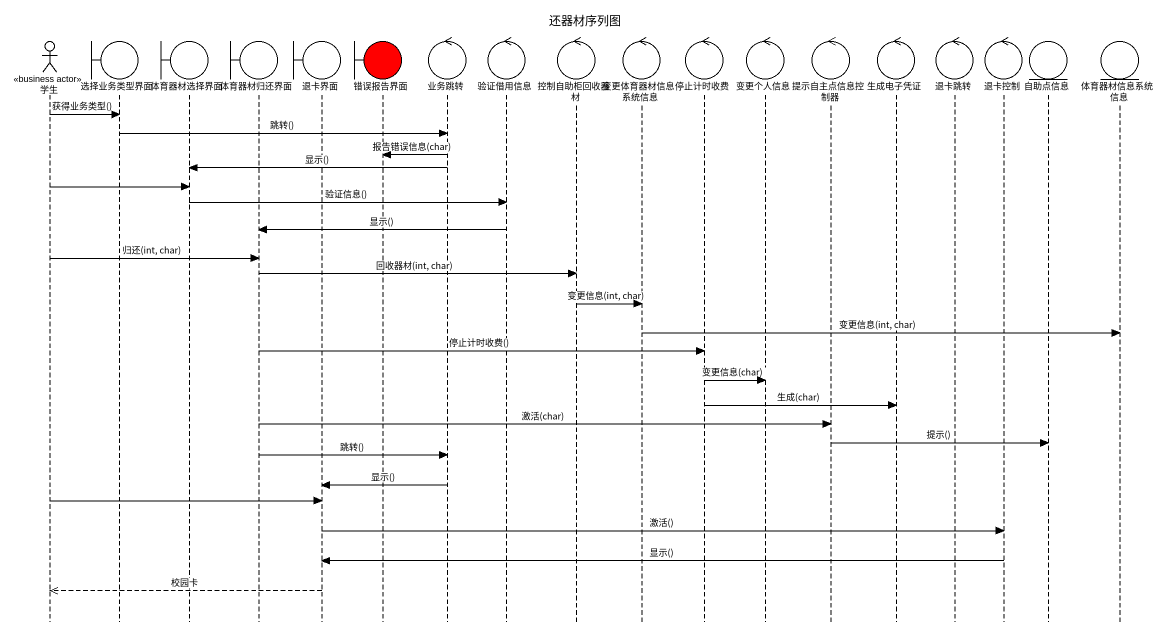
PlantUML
@startuml
title 还器材序列图
hide footbox
actor 学生 <<business actor>>
boundary 选择业务类型界面
boundary 体育器材选择界面
boundary 体育器材归还界面
boundary 退卡界面
boundary 错误报告界面 #FF0000
control 业务跳转
control 验证借用信息
control 控制自助柜回收器材
control 变更体育器材信息系统信息
control 停止计时收费
control 变更个人信息
control 提示自主点信息控制器
control 生成电子凭证
control 退卡跳转
control 退卡控制
entity 自助点信息
entity 体育器材信息系统信息

学生 -> 选择业务类型界面 : 获得业务类型()
选择业务类型界面 -> 业务跳转 : 跳转()
业务跳转 -> 错误报告界面 : 报告错误信息(char)
业务跳转 -> 体育器材选择界面 : 显示()
学生 -> 体育器材选择界面
体育器材选择界面 -> 验证借用信息 : 验证信息()
验证借用信息 -> 体育器材归还界面 : 显示()
学生 -> 体育器材归还界面 : 归还(int, char)
体育器材归还界面 -> 控制自助柜回收器材 : 回收器材(int, char)
控制自助柜回收器材 -> 变更体育器材信息系统信息 : 变更信息(int, char)
变更体育器材信息系统信息 -> 体育器材信息系统信息 : 变更信息(int, char)
体育器材归还界面 -> 停止计时收费 : 停止计时收费()
停止计时收费 -> 变更个人信息 : 变更信息(char)
停止计时收费 -> 生成电子凭证 : 生成(char)
体育器材归还界面 -> 提示自主点信息控制器 : 激活(char)
提示自主点信息控制器 -> 自助点信息 : 提示()
体育器材归还界面 -> 业务跳转 : 跳转()
业务跳转 -> 退卡界面 : 显示()
学生 -> 退卡界面
退卡界面 -> 退卡控制 : 激活()
退卡控制 -> 退卡界面 : 显示()
退卡界面 -->> 学生 : 校园卡
@enduml
